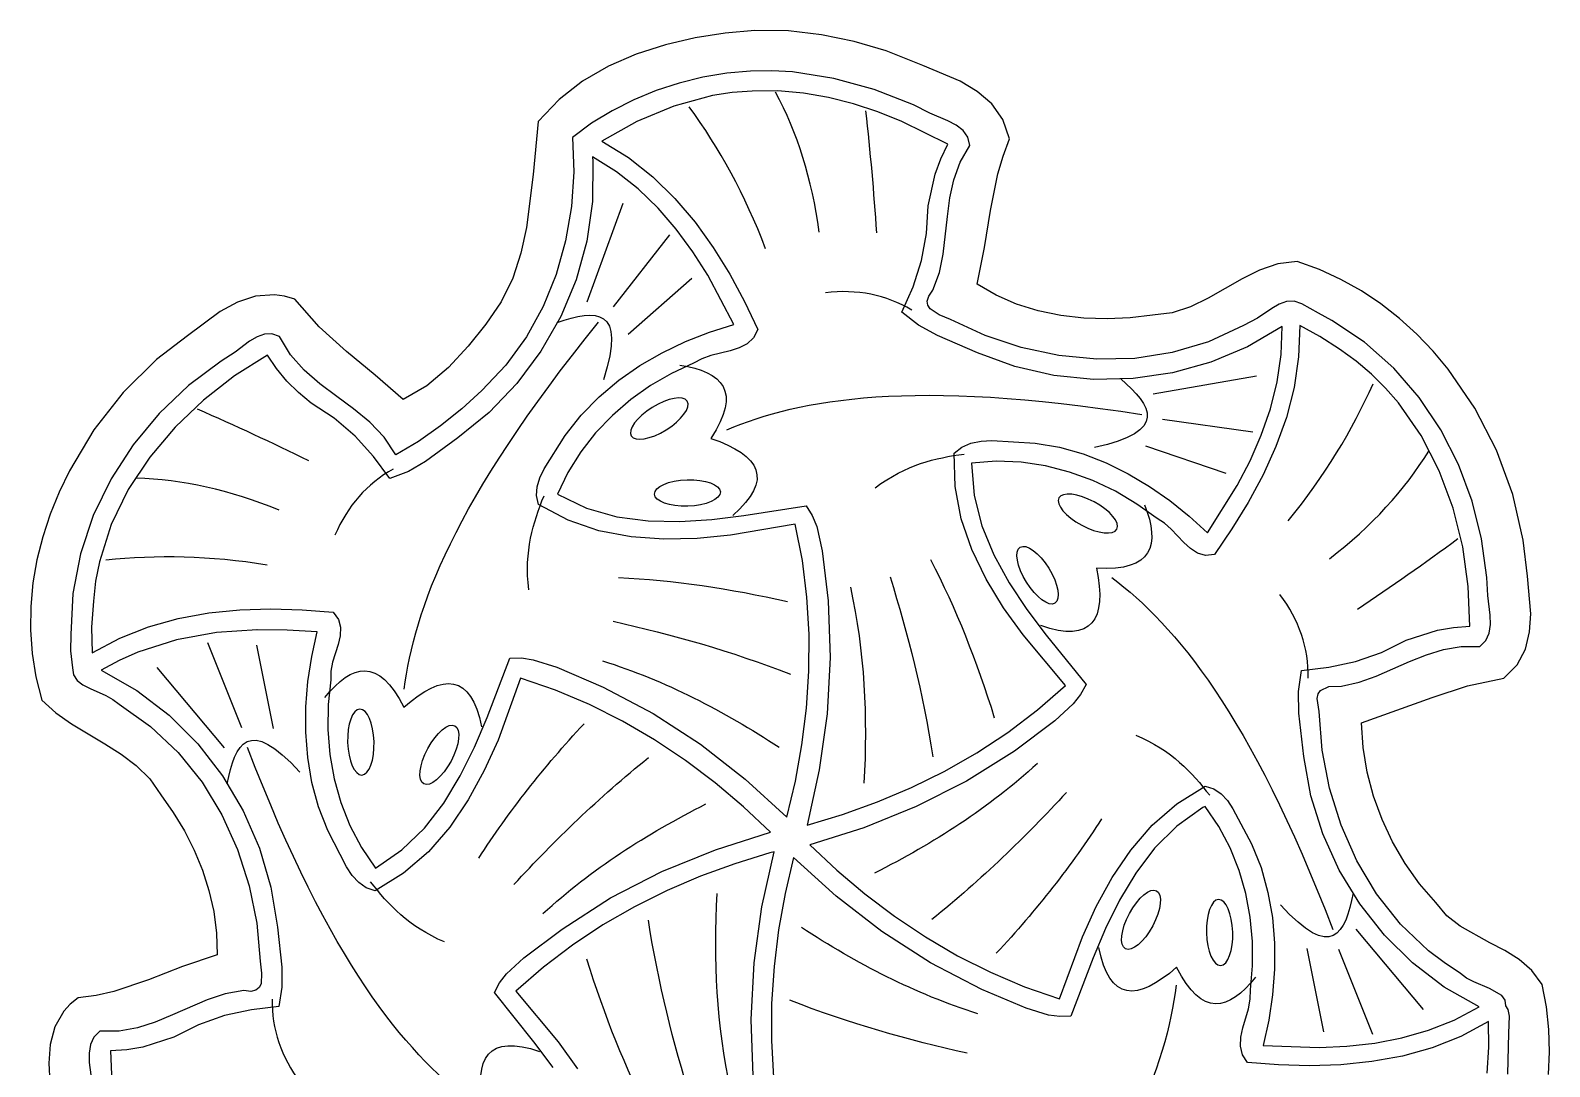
# Model space of a CAD drawing. Extents: x -42.4 to 42.4, y -45.1 to 45.1.
# Drawn here: x -42.4 to 42.4, y -12.7 to 45.1 of the extents above; entities that cross this region are included whole.
import ezdxf

# ---------------------------------------------------------------- set-up
doc = ezdxf.new("R2010")
doc.units = 0
for name, color, linetype in [('details', 7, 'CONTINUOUS'), ('outline', 7, 'CONTINUOUS'), ('rim', 7, 'CONTINUOUS')]:
    doc.layers.add(name, color=color, linetype=linetype)

msp = doc.modelspace()

# ---------------------------------------------------------------- linework, layer by layer
at = {"layer": 'details', "color": 1}
for p, q in [((-9.327394, 35.441152), (-11.331451, 29.944363)), ((-6.713621, 33.696883), (-9.86059, 29.681042)), ((-5.474502, 31.257972), (-9.031402, 28.132576)), ((26.029006, 25.816369), (20.266618, 24.803539)), ((-7.679823, 24.072036), (-7.679823, 24.072036)), ((25.825312, 22.680641), (20.774008, 23.398075)), ((24.332712, 20.388073), (19.847588, 21.905743)), ((16.969257, 18.797568), (16.969257, 18.797568)), ((-5.694587, 18.560368), (-5.694587, 18.560368)), ((13.188634, 14.322469), (13.188634, 14.322469)), ((-32.492527, 10.950754), (-30.58819, 6.217478)), ((-29.760805, 10.804411), (-28.832584, 6.161347)), ((-35.309993, 9.559294), (-31.551663, 5.075336)), ((-24.671172, 5.376281), (-24.671172, 5.376281)), ((-18.905313, 4.339713), (-18.905313, 4.339713)), ((18.935565, -4.163454), (18.935565, -4.163454)), ((35.33431, -9.522969), (31.575979, -5.039012)), ((24.701424, -5.200022), (24.701424, -5.200022)), ((29.785121, -10.768086), (28.8569, -6.125022)), ((32.516843, -10.914429), (30.612506, -6.181154))]:
    msp.add_line(p, q, dxfattribs=at)
for points in [[(1.634123, 33.852625), (1.227249, 36.809012), (0.416608, 39.408124), (-0.801968, 41.649886)], [(-1.355494, 32.90893), (-2.493038, 35.935506), (-3.945046, 38.537096), (-5.613936, 40.84339)], [(4.841994, 33.811276), (4.693895, 36.066229), (4.491372, 38.336038), (4.238422, 40.625046)], [(6.802436, 29.501396), (5.35585, 30.35603), (3.747618, 30.6785), (1.97787, 30.464643)], [(-12.990353, 28.8023), (-10.823022, 29.549405), (-9.092218, 29.692618), (-10.399254, 25.610881)], [(-21.51516, 8.346932), (-20.947888, 12.747454), (-18.827984, 18.763467), (-10.66984, 28.829656)], [(-6.133849, 26.430832), (-3.758283, 26.060082), (-2.671928, 24.980309), (-4.412728, 22.3417)], [(-3.529161, 22.824173), (0.565441, 24.533161), (6.835411, 25.705278), (19.632058, 23.673213)], [(18.448113, 25.669159), (20.17879, 24.165748), (21.168216, 22.738434), (16.979813, 21.829489)], [(-5.72864, 24.416036), (-5.943007, 24.761533), (-6.816581, 24.607504), (-7.679823, 24.072036)], [(27.784397, 17.73898), (29.836717, 20.237412), (31.363756, 22.795686), (32.526619, 25.394131)], [(-26.844696, 21.090115), (-28.87159, 22.089334), (-30.938566, 23.04885), (-33.047378, 23.974294)], [(-7.679823, 24.072036), (-8.543101, 23.53655), (-9.069107, 22.822426), (-8.854742, 22.47693)], [(-6.903573, 22.820925), (-6.040326, 23.356394), (-5.514312, 24.070543), (-5.72864, 24.416036)], [(-8.854742, 22.47693), (-8.640386, 22.131445), (-7.766846, 22.285436), (-6.903573, 22.820925)], [(-4.412728, 22.3417), (-1.624756, 21.398914), (-0.902806, 20.02951), (-3.193336, 18.03955)], [(4.750195, 19.584344), (6.500043, 20.886929), (8.109371, 21.251318), (9.717151, 21.468333)], [(30.096468, 15.621746), (32.45334, 17.452305), (34.298913, 19.453895), (35.631047, 21.630094)], [(-22.132008, 20.632966), (-23.595434, 19.807503), (-24.678818, 18.575967), (-25.378489, 16.936391)], [(-28.484438, 18.332691), (-31.248181, 19.458524), (-33.904397, 20.056039), (-36.455107, 20.121602)], [(-7.556263, 19.237848), (-7.569104, 19.644229), (-6.756487, 19.999775), (-5.741125, 20.031994)], [(-5.741125, 20.031994), (-4.725803, 20.064212), (-3.89231, 19.760891), (-3.879455, 19.354516)], [(-14.569708, 13.897151), (-14.822856, 16.063859), (-14.333762, 17.639771), (-13.717812, 19.140654)], [(-5.694587, 18.560368), (-6.709946, 18.52815), (-7.543413, 18.831457), (-7.556263, 19.237848)], [(-3.879455, 19.354516), (-3.866586, 18.948125), (-4.679264, 18.592587), (-5.694587, 18.560368)], [(15.000396, 19.017523), (14.808375, 18.65914), (15.378506, 17.979631), (16.27389, 17.499757)], [(16.969257, 18.797568), (16.073874, 19.277444), (15.192426, 19.375917), (15.000396, 19.017523)], [(18.242763, 17.279793), (18.434789, 17.638187), (17.86461, 18.317711), (16.969257, 18.797568)], [(19.785022, 18.638106), (20.651727, 16.39543), (20.259794, 14.914735), (17.104292, 15.103005)], [(16.27389, 17.499757), (17.169243, 17.019898), (18.050722, 16.921431), (18.242763, 17.279793)], [(13.188634, 14.322469), (12.653052, 15.185685), (12.49899, 16.05914), (12.844509, 16.273468)], [(12.844509, 16.273468), (13.190017, 16.487785), (13.904245, 15.961804), (14.439829, 15.098583)], [(31.664597, 12.822974), (33.543395, 14.078708), (35.407846, 15.389003), (37.263708, 16.752566)], [(-29.16198, 15.27176), (-32.351845, 15.799902), (-35.330892, 15.84322), (-38.162648, 15.551067)], [(7.842112, 15.588402), (9.252574, 12.856841), (10.427352, 9.899914), (11.400564, 6.754002)], [(-9.563162, 14.576855), (-6.49233, 14.432572), (-3.344164, 13.971494), (-0.133121, 13.241366)], [(5.583657, 14.622414), (6.587597, 11.423541), (7.427079, 8.109457), (7.968147, 4.584642)], [(17.104292, 15.103005), (17.681801, 12.217159), (16.856837, 10.907233), (13.988215, 11.895908)], [(14.439829, 15.098583), (14.975391, 14.235397), (15.129454, 13.361911), (14.783949, 13.147592)], [(17.963907, 14.579057), (21.491236, 11.88752), (25.641303, 7.043627), (30.279808, -5.054627)], [(3.375242, 14.035595), (4.171346, 10.452485), (4.328448, 6.797197), (4.129862, 3.101584)], [(14.783949, 13.147592), (14.438435, 12.933258), (13.724196, 13.459281), (13.188634, 14.322469)], [(28.912352, 8.970243), (28.9292, 10.65034), (28.404343, 12.204346), (27.334264, 13.630065)], [(-9.855821, 12.137981), (-6.583545, 11.407982), (-3.293722, 10.477953), (0.029391, 9.184125)], [(-25.940961, 7.894536), (-24.432099, 9.766459), (-22.953811, 10.167384), (-21.539107, 7.340503)], [(-10.451829, 9.932031), (-6.95071, 8.829919), (-3.706588, 7.138333), (-0.605386, 5.118544)], [(-21.539107, 7.340503), (-19.328646, 9.283563), (-17.781733, 9.22409), (-17.203643, 6.245449)], [(-31.39206, 3.067652), (-30.955406, 5.318169), (-30.214028, 6.888696), (-27.332661, 3.715903)], [(-23.993492, 7.238056), (-24.399886, 7.225158), (-24.703281, 6.391607), (-24.671172, 5.376281)], [(-23.199553, 5.42298), (-23.231658, 6.438306), (-23.587123, 7.250922), (-23.993492, 7.238056)], [(-20.203047, 5.035224), (-19.723286, 5.930628), (-19.043856, 6.500793), (-18.685496, 6.308738)], [(-18.685496, 6.308738), (-18.327122, 6.11668), (-18.425552, 5.235116), (-18.905313, 4.339713)], [(-17.358865, -1.077032), (-15.698498, 1.510246), (-13.725113, 4.006098), (-11.48728, 6.421878)], [(-17.939591, -14.542732), (-21.46692, -11.851196), (-25.616987, -7.007303), (-30.255492, 5.090952)], [(-24.671172, 5.376281), (-24.639067, 4.360919), (-24.283619, 3.548325), (-23.877228, 3.56122)], [(-23.877228, 3.56122), (-23.47085, 3.574117), (-23.167444, 4.407618), (-23.199553, 5.42298)], [(19.297814, 5.789008), (21.300813, 4.924886), (22.421043, 3.713363), (23.412873, 2.429492)], [(-20.422867, 3.066196), (-20.781224, 3.258254), (-20.682825, 4.139784), (-20.203047, 5.035224)], [(-18.905313, 4.339713), (-19.385091, 3.444278), (-20.064493, 2.87413), (-20.422867, 3.066196)], [(-15.393069, -2.549922), (-13.124733, -0.081047), (-10.674392, 2.303008), (-7.892347, 4.533994)], [(13.804982, 4.205375), (11.099967, 1.724373), (8.012946, -0.239323), (4.713159, -1.91515)], [(15.417385, 2.586246), (13.149049, 0.117372), (10.698709, -2.266683), (7.916664, -4.49767)], [(-13.780666, -4.16905), (-11.07565, -1.688049), (-7.98863, 0.275648), (-4.688843, 1.951475)], [(17.383181, 1.113357), (15.722814, -1.473921), (13.749429, -3.969773), (11.511596, -6.385553)], [(-19.273497, -5.752684), (-21.276496, -4.888562), (-22.396727, -3.677038), (-23.388557, -2.393167)], [(-3.300315, -13.985374), (-4.096419, -10.402264), (-4.253521, -6.746975), (-4.054935, -3.051363)], [(18.935565, -4.163454), (19.415342, -3.268019), (20.094744, -2.697871), (20.453119, -2.889937)], [(20.453119, -2.889937), (20.811476, -3.081995), (20.713076, -3.963525), (20.233299, -4.858965)], [(23.907479, -3.384961), (23.501102, -3.397858), (23.197696, -4.231359), (23.229804, -5.246721)], [(24.701424, -5.200022), (24.669318, -4.18466), (24.313871, -3.372066), (23.907479, -3.384961)], [(31.416377, -3.031328), (30.979722, -5.281844), (30.238344, -6.852371), (27.356977, -3.679578)], [(18.715747, -6.132479), (18.357373, -5.940421), (18.455804, -5.058857), (18.935565, -4.163454)], [(-5.508729, -14.572193), (-6.51267, -11.37332), (-7.352151, -8.059235), (-7.893219, -4.534421)], [(10.48208, -9.755772), (6.980961, -8.65366), (3.73684, -6.962074), (0.635638, -4.942286)], [(20.233299, -4.858965), (19.753538, -5.754369), (19.074107, -6.324534), (18.715747, -6.132479)], [(23.229804, -5.246721), (23.26191, -6.262047), (23.617374, -7.074663), (24.023743, -7.061797)], [(24.023743, -7.061797), (24.430138, -7.048899), (24.733532, -6.215348), (24.701424, -5.200022)], [(-7.767185, -15.538181), (-9.177647, -12.806619), (-10.352425, -9.849693), (-11.325637, -6.703781)], [(21.569358, -7.164244), (19.358898, -9.107304), (17.811984, -9.047831), (17.233894, -6.06919)], [(25.971212, -7.718277), (24.462351, -9.5902), (22.984062, -9.991125), (21.569358, -7.164244)], [(21.545412, -8.170673), (20.978139, -12.571195), (18.858236, -18.587208), (10.700091, -28.653397)], [(-28.888035, -8.933918), (-28.904884, -10.614015), (-28.380027, -12.168021), (-27.309947, -13.59374)], [(9.886072, -11.961722), (6.613796, -11.231723), (3.323974, -10.301694), (0.000861, -9.007866)], [(-17.079976, -15.06668), (-17.657485, -12.180834), (-16.832521, -10.870908), (-13.963898, -11.859583)]]:
    msp.add_open_spline(points, degree=3, dxfattribs=at)
at = {"layer": 'outline', "color": 1}
for p, q in [((-3.611843, 44.948809), (-5.287504, 44.687432)), ((-1.952693, 45.104748), (-3.611843, 44.948809)), ((-0.089227, 45.070591), (-1.952693, 45.104748)), ((-1.952693, 45.104748), (-1.952693, 45.104748)), ((1.760364, 44.854976), (-0.089227, 45.070591)), ((-6.95016, 44.304736), (-8.570296, 43.784852)), ((-5.287504, 44.687432), (-6.95016, 44.304736)), ((3.584874, 44.477879), (1.760364, 44.854976)), ((5.37311, 43.959273), (3.584874, 44.477879)), ((-8.570296, 43.784852), (-10.118395, 43.111904)), ((7.406657, 43.149829), (5.37311, 43.959273)), ((-10.118395, 43.111904), (-11.564945, 42.270015)), ((9.503114, 42.267704), (7.406657, 43.149829)), ((-11.564945, 42.270015), (-12.88043, 41.243316)), ((10.447641, 41.703917), (9.503114, 42.267704)), ((11.255146, 41.007401), (10.447641, 41.703917)), ((-12.88043, 41.243316), (-14.035332, 40.015929)), ((11.874717, 40.139966), (11.255146, 41.007401)), ((-14.035332, 40.015929), (-14.328809, 37.070218)), ((12.255432, 39.063429), (11.874717, 40.139966)), ((11.891061, 38.094741), (12.255432, 39.063429)), ((11.604357, 37.101618), (11.891061, 38.094741)), ((-14.328809, 37.070218), (-14.693931, 34.112246)), ((11.18769, 35.06491), (11.604357, 37.101618)), ((10.852901, 32.99899), (11.18769, 35.06491)), ((-14.693931, 34.112246), (-15.007525, 32.672696)), ((-15.007525, 32.672696), (-15.464031, 31.282924)), ((10.447446, 30.94954), (10.852901, 32.99899)), ((28.298002, 32.21954), (27.211079, 32.076346)), ((29.543457, 31.765865), (28.298002, 32.21954)), ((26.194385, 31.731234), (25.223975, 31.252071)), ((27.211079, 32.076346), (26.194385, 31.731234)), ((30.738259, 31.21464), (29.543457, 31.765865)), ((-15.464031, 31.282924), (-16.105116, 29.96054)), ((11.498213, 30.329391), (10.447446, 30.94954)), ((24.275909, 30.70673), (23.326242, 30.163077)), ((25.223975, 31.252071), (24.275909, 30.70673)), ((31.880183, 30.571969), (30.738259, 31.21464)), ((32.96701, 29.843946), (31.880183, 30.571969)), ((-30.815593, 29.943827), (-31.77943, 29.42241)), ((-29.806993, 30.275842), (-30.815593, 29.943827)), ((-28.746281, 30.353464), (-29.806993, 30.275842)), ((-28.194082, 30.276564), (-28.746281, 30.353464)), ((-27.626096, 30.111693), (-28.194082, 30.276564)), ((-26.266408, 28.567339), (-27.626096, 30.111693)), ((-16.105116, 29.96054), (-16.972444, 28.723165)), ((12.63928, 29.835564), (11.498213, 30.329391)), ((13.850041, 29.462627), (12.63928, 29.835564)), ((22.351032, 29.68898), (21.326337, 29.352309)), ((23.326242, 30.163077), (22.351032, 29.68898)), ((33.996509, 29.036675), (32.96701, 29.843946)), ((-31.77943, 29.42241), (-33.602247, 28.071364)), ((15.109901, 29.205139), (13.850041, 29.462627)), ((16.398248, 29.057661), (15.109901, 29.205139)), ((17.694484, 29.01476), (16.398248, 29.057661)), ((18.978005, 29.070996), (17.694484, 29.01476)), ((20.22821, 29.220929), (18.978005, 29.070996)), ((21.326337, 29.352309), (20.22821, 29.220929)), ((34.966453, 28.156254), (33.996509, 29.036675)), ((-33.602247, 28.071364), (-35.33429, 26.742665)), ((-24.739227, 27.185839), (-26.266408, 28.567339)), ((-16.972444, 28.723165), (-17.951221, 27.484198)), ((35.874621, 27.208786), (34.966453, 28.156254)), ((-23.140743, 25.869382), (-24.739227, 27.185839)), ((-17.951221, 27.484198), (-19.051665, 26.299909)), ((36.718788, 26.200367), (35.874621, 27.208786)), ((-35.33429, 26.742665), (-37.186726, 24.895078)), ((-19.051665, 26.299909), (-20.261174, 25.276498)), ((-21.567137, 24.520165), (-23.140743, 25.869382)), ((38.206212, 24.025085), (36.718788, 26.200367)), ((-37.186726, 24.895078), (-38.820601, 22.81173)), ((-20.261174, 25.276498), (-21.567137, 24.520165)), ((39.410919, 21.679206), (38.206212, 24.025085)), ((-38.820601, 22.81173), (-40.194899, 20.53521)), ((40.315114, 19.211531), (39.410919, 21.679206)), ((-40.194899, 20.53521), (-40.771888, 19.337817)), ((-40.771888, 19.337817), (-41.268605, 18.108104)), ((40.900988, 16.67086), (40.315114, 19.211531)), ((-41.268605, 18.108104), (-41.679918, 16.851391)), ((-41.679918, 16.851391), (-42.000703, 15.573001)), ((41.134295, 14.66168), (40.900988, 16.67086)), ((-42.000703, 15.573001), (-42.225832, 14.278259)), ((41.31991, 12.560459), (41.134295, 14.66168)), ((-42.225832, 14.278259), (-42.350179, 12.97249)), ((-42.350179, 12.97249), (-42.368608, 11.661012)), ((41.26022, 11.544146), (41.31991, 12.560459)), ((-42.368608, 11.661012), (-42.276008, 10.349152)), ((41.027071, 10.58739), (41.26022, 11.544146)), ((-42.276008, 10.349152), (-42.067246, 9.042235)), ((40.566617, 9.717722), (41.027071, 10.58739)), ((39.825016, 8.962665), (40.566617, 9.717722)), ((-42.067246, 9.042235), (-41.737195, 7.745582)), ((35.822213, 7.894279), (37.801203, 8.534768)), ((37.801203, 8.534768), (39.825016, 8.962665)), ((-41.737195, 7.745582), (-40.942474, 7.027761)), ((31.887516, 6.475582), (35.822213, 7.894279)), ((-40.942474, 7.027761), (-40.066465, 6.408585)), ((-40.066465, 6.408585), (-38.212917, 5.301094)), ((31.979119, 5.092111), (31.887516, 6.475582)), ((-38.212917, 5.301094), (-37.306555, 4.730232)), ((32.202851, 3.725227), (31.979119, 5.092111)), ((-37.306555, 4.730232), (-36.461251, 4.092929)), ((-36.461251, 4.092929), (-35.712586, 3.347916)), ((32.553427, 2.385211), (32.202851, 3.725227)), ((-35.712586, 3.347916), (-35.096154, 2.453915)), ((-35.096154, 2.453915), (-34.401416, 1.475688)), ((33.025554, 1.082338), (32.553427, 2.385211)), ((-34.401416, 1.475688), (-33.777976, 0.446562)), ((33.613948, -0.173111), (33.025554, 1.082338)), ((-33.777976, 0.446562), (-33.23321, -0.627492)), ((-33.23321, -0.627492), (-32.774495, -1.740497)), ((34.313317, -1.370859), (33.613948, -0.173111)), ((35.118376, -2.500623), (34.313317, -1.370859)), ((-32.774495, -1.740497), (-32.409203, -2.886477)), ((36.023835, -3.552127), (35.118376, -2.500623)), ((-32.409203, -2.886477), (-32.14471, -4.059461)), ((-32.14471, -4.059461), (-31.988387, -5.253475)), ((36.643239, -4.284643), (36.023835, -3.552127)), ((37.380316, -4.867525), (36.643239, -4.284643)), ((39.041527, -5.791388), (37.380316, -4.867525)), ((-31.988387, -5.253475), (-31.947612, -6.462543)), ((39.882685, -6.235876), (39.041527, -5.791388)), ((-31.947612, -6.462543), (-33.876031, -7.119382)), ((40.675557, -6.737738), (39.882685, -6.235876)), ((41.37866, -7.348729), (40.675557, -6.737738)), ((-33.876031, -7.119382), (-35.779453, -7.867296)), ((41.950502, -8.120599), (41.37866, -7.348729)), ((-35.779453, -7.867296), (-37.707234, -8.514764)), ((42.194432, -9.37217), (41.950502, -8.120599)), ((-40.146557, -9.223941), (-40.503591, -9.614551)), ((-39.708723, -8.870252), (-40.146557, -9.223941)), ((-38.695681, -8.740974), (-39.708723, -8.870252)), ((-37.707234, -8.514764), (-38.695681, -8.740974)), ((-40.503591, -9.614551), (-41.002986, -10.490591)), ((42.334668, -10.629732), (42.194432, -9.37217)), ((-41.002986, -10.490591), (-41.262354, -11.466496)), ((42.375122, -11.888779), (42.334668, -10.629732)), ((-41.262354, -11.466496), (-41.33714, -12.51039)), ((-41.33714, -12.51039), (-41.282787, -13.590398)), ((42.319705, -13.144809), (42.375122, -11.888779))]:
    msp.add_line(p, q, dxfattribs=at)
at = {"layer": 'rim', "color": 1}
for p, q in [((-4.860078, 42.492099), (-6.176177, 42.167504)), ((-3.528001, 42.716536), (-4.860078, 42.492099)), ((-2.190809, 42.838129), (-3.528001, 42.716536)), ((-1.018684, 42.855824), (-2.190809, 42.838129)), ((0.147887, 42.78933), (-1.018684, 42.855824)), ((2.453911, 42.427241), (0.147887, 42.78933)), ((4.70638, 41.798761), (2.453911, 42.427241)), ((-7.465435, 41.745446), (-8.716986, 41.228618)), ((-6.176177, 42.167504), (-7.465435, 41.745446)), ((-3.224194, 41.635901), (-4.324804, 41.463876)), ((-2.114155, 41.722578), (-3.224194, 41.635901)), ((-0.676436, 41.725784), (-2.114155, 41.722566)), ((-2.114155, 41.722566), (-2.114155, 41.722566)), ((0.747237, 41.59934), (-0.676436, 41.725784)), ((2.153471, 41.354537), (0.747237, 41.59934)), ((6.884399, 40.950779), (4.70638, 41.798761)), ((-8.716986, 41.228618), (-9.919973, 40.619712)), ((-6.480113, 40.88431), (-8.544856, 40.024938)), ((-4.324804, 41.463876), (-6.480113, 40.88431)), ((3.538875, 41.002671), (2.153471, 41.354537)), ((4.900052, 40.555036), (3.538875, 41.002671)), ((7.795153, 40.489591), (6.884399, 40.950779)), ((-11.063523, 39.921418), (-12.13678, 39.136434)), ((-9.919973, 40.619712), (-11.063523, 39.921418)), ((-8.544856, 40.024938), (-10.483808, 38.926814)), ((6.233614, 40.02292), (4.900052, 40.555036)), ((8.804317, 38.750425), (6.233614, 40.02292)), ((8.814489, 40.066244), (7.795153, 40.489591)), ((9.275349, 39.81738), (8.814489, 40.066244)), ((-12.13678, 39.136434), (-12.063357, 37.206926)), ((9.655917, 39.516311), (9.275349, 39.81738)), ((9.920385, 39.142491), (9.655917, 39.516311)), ((10.032941, 38.675362), (9.920385, 39.142491)), ((-10.483808, 38.926814), (-9.000967, 38.003721)), ((8.408518, 37.935105), (8.804317, 38.750425)), ((9.491099, 37.749041), (10.032941, 38.675362)), ((-10.995335, 37.815564), (-11.009108, 35.562984)), ((-9.677047, 37.222194), (-11.004132, 38.053689)), ((-11.004132, 38.053689), (-10.995327, 37.815564)), ((-10.995327, 37.815564), (-10.995313, 37.815564)), ((-9.000967, 38.003721), (-7.646207, 36.928297)), ((8.092076, 37.086634), (8.408518, 37.935105)), ((9.140396, 36.770458), (9.491099, 37.749041)), ((-12.063357, 37.206926), (-12.187978, 35.272564)), ((-8.461804, 36.259808), (-9.677047, 37.222194)), ((-7.646207, 36.928297), (-6.412044, 35.720843)), ((7.701887, 35.319661), (8.092076, 37.086634)), ((8.925972, 35.754131), (9.140396, 36.770458)), ((-7.351432, 35.183661), (-8.461804, 36.259808)), ((-6.412044, 35.720843), (-5.290975, 34.401674)), ((8.792966, 34.714574), (8.925972, 35.754131)), ((-12.187978, 35.272564), (-12.512393, 33.359077)), ((-11.009108, 35.562984), (-11.324353, 33.347732)), ((-6.338945, 34.010889), (-7.351432, 35.183661)), ((7.616658, 33.773097), (7.701887, 35.319661)), ((-5.417374, 32.75863), (-6.338945, 34.010889)), ((-5.290975, 34.401674), (-4.275514, 32.991099)), ((8.551793, 32.623843), (8.792966, 34.714574)), ((-12.512393, 33.359077), (-13.038356, 31.492191)), ((-11.324353, 33.347732), (-11.922712, 31.197173)), ((7.331095, 32.26399), (7.616658, 33.773097)), ((-4.579739, 31.444016), (-5.417374, 32.75863)), ((-4.275514, 32.991099), (-3.358168, 31.509429)), ((6.867124, 30.801049), (7.331095, 32.26399)), ((8.333907, 31.601699), (8.551793, 32.623843)), ((-13.038356, 31.492191), (-13.767616, 29.697636)), ((-3.128368, 28.696258), (-4.579739, 31.444016)), ((-3.358168, 31.509429), (-2.531437, 29.976971)), ((7.97801, 30.61439), (8.333907, 31.601699)), ((-11.922712, 31.197173), (-12.785818, 29.138678)), ((6.246678, 29.392994), (6.867124, 30.801049)), ((7.743687, 30.284551), (7.97801, 30.61439)), ((-13.767616, 29.697636), (-14.701924, 28.001136)), ((-2.531437, 29.976971), (-1.787835, 28.414036)), ((7.654265, 30.005151), (7.743687, 30.284551)), ((7.688244, 29.768804), (7.654265, 30.005151)), ((7.824137, 29.568107), (7.688244, 29.768804)), ((27.286077, 29.827266), (26.882426, 29.595949)), ((27.69741, 29.972608), (27.286077, 29.827266)), ((28.118683, 29.990557), (27.69741, 29.972608)), ((28.55216, 29.839752), (28.118683, 29.990557)), ((29.486789, 29.319664), (28.55216, 29.839752)), ((-12.785818, 29.138678), (-13.895299, 27.199617)), ((7.176536, 28.6587), (6.246678, 29.392994)), ((8.315686, 29.244099), (7.824137, 29.568107)), ((8.956969, 28.973973), (8.315686, 29.244099)), ((10.884741, 28.086125), (8.956969, 28.973973)), ((26.089119, 29.040964), (25.299399, 28.638834)), ((26.882426, 29.595949), (26.089119, 29.040964)), ((30.229469, 28.921042), (29.486789, 29.319664)), ((32.054343, 27.704151), (30.229469, 28.921042)), ((-29.725284, 28.007596), (-30.137526, 27.764205)), ((-29.309802, 28.157829), (-29.725284, 28.007596)), ((-28.891989, 28.175552), (-29.309802, 28.157829)), ((-28.472754, 28.021462), (-28.891989, 28.175552)), ((-27.866636, 27.002329), (-28.472754, 28.021462)), ((-14.701924, 28.001136), (-15.84303, 26.428419)), ((-5.830708, 27.738706), (-4.492199, 28.263595)), ((-4.492199, 28.263595), (-3.128368, 28.696258)), ((-1.787835, 28.414036), (-2.028898, 27.952064)), ((8.232171, 28.078581), (7.176536, 28.6587)), ((10.453553, 27.108758), (8.232171, 28.078581)), ((12.906821, 27.41075), (10.884741, 28.086125)), ((25.299399, 28.638834), (23.356612, 27.732472)), ((27.457442, 28.581605), (25.529055, 27.453196)), ((27.401543, 27.022635), (27.457442, 28.581605)), ((28.436401, 28.643341), (28.375912, 26.897774)), ((29.563678, 28.033442), (28.436457, 28.643341)), ((28.436457, 28.643341), (28.436457, 28.643341)), ((30.662485, 27.313369), (29.563678, 28.033442)), ((-30.948661, 27.155257), (-31.735948, 26.64564)), ((-30.137526, 27.764205), (-30.948661, 27.155257)), ((-13.895299, 27.199617), (-15.232789, 25.407356)), ((-8.374944, 26.401791), (-7.129693, 27.118977)), ((-7.129693, 27.118977), (-5.830708, 27.738706)), ((-3.338246, 27.235132), (-4.412508, 26.96546)), ((-2.832814, 27.397534), (-3.338246, 27.235132)), ((-2.386796, 27.624869), (-2.832814, 27.397534)), ((-2.028898, 27.952064), (-2.386796, 27.624869)), ((14.992488, 26.962463), (12.906821, 27.41075)), ((21.323805, 27.126267), (19.2317, 26.805606)), ((23.356612, 27.732472), (21.323805, 27.126267)), ((25.529055, 27.453196), (23.479176, 26.594027)), ((31.583924, 26.654637), (30.662485, 27.313369)), ((33.678749, 26.259554), (32.054343, 27.704151)), ((-31.735948, 26.64564), (-33.546124, 25.286156)), ((-29.145758, 26.994105), (-30.98029, 25.826391)), ((-28.635116, 26.242254), (-29.145758, 26.994105)), ((-27.098625, 26.139692), (-27.866636, 27.002329)), ((-15.84303, 26.428419), (-17.192684, 25.005212)), ((-9.552257, 25.584527), (-8.374944, 26.401791)), ((-5.379909, 26.536485), (-6.603204, 25.965151)), ((-4.923923, 26.788346), (-5.379909, 26.536485)), ((-4.412508, 26.96546), (-4.923923, 26.788346)), ((12.548009, 26.346597), (10.453553, 27.108758)), ((14.716509, 25.855358), (12.548009, 26.346597)), ((17.11102, 26.755876), (14.992488, 26.962463)), ((19.2317, 26.805606), (17.11102, 26.755876)), ((23.479176, 26.594027), (21.340389, 26.004377)), ((27.176781, 25.490578), (27.401543, 27.022635)), ((28.375912, 26.897774), (28.119733, 25.187101)), ((32.438938, 25.932504), (31.583924, 26.654637)), ((-30.98029, 25.826391), (-32.710749, 24.480964)), ((-28.054969, 25.540178), (-28.635116, 26.242254)), ((-27.411674, 24.89479), (-28.054969, 25.540178)), ((-26.220347, 25.38324), (-27.098625, 26.139692)), ((-10.647423, 24.664573), (-9.552257, 25.584527)), ((-6.603204, 25.965151), (-7.773518, 25.286322)), ((16.926467, 25.634762), (14.716509, 25.855358)), ((19.14529, 25.684529), (16.926467, 25.634762)), ((21.340389, 26.004377), (19.14529, 25.684529)), ((26.801081, 23.989322), (27.176781, 25.490578)), ((33.22841, 25.151798), (32.438938, 25.932504)), ((35.096566, 24.619022), (33.678749, 26.259554)), ((-33.546124, 25.286156), (-35.188991, 23.723059)), ((-26.711591, 24.312994), (-27.411674, 24.89479)), ((-25.28342, 24.68268), (-26.220347, 25.38324)), ((-24.339463, 23.987711), (-25.28342, 24.68268)), ((-17.192684, 25.005212), (-18.308884, 23.998748)), ((-15.232789, 25.407356), (-16.779923, 23.789266)), ((-11.646239, 23.639307), (-10.647423, 24.664573)), ((-7.773518, 25.286322), (-8.878135, 24.50479)), ((28.119733, 25.187101), (27.689302, 23.515036)), ((33.95321, 24.317343), (33.22841, 25.151798)), ((36.301672, 22.814332), (35.096566, 24.619022)), ((-32.710749, 24.480964), (-34.30049, 22.968287)), ((-25.414348, 23.465961), (-26.711591, 24.312994)), ((-23.440102, 23.248031), (-24.339463, 23.987711)), ((-18.308884, 23.998748), (-19.493416, 23.040923)), ((-16.779923, 23.789266), (-18.518327, 22.372716)), ((-8.878135, 24.50479), (-9.904349, 23.62534)), ((26.292367, 22.522751), (26.801081, 23.989322)), ((35.212322, 22.50651), (33.95321, 24.317343)), ((-35.188991, 23.723059), (-36.639221, 21.980069)), ((-34.30049, 22.968287), (-35.712874, 21.298816)), ((-24.25479, 22.464614), (-25.414348, 23.465961)), ((-22.636954, 22.41334), (-23.440102, 23.248031)), ((-19.493416, 23.040923), (-20.724822, 22.172274)), ((-12.534494, 22.506114), (-11.646239, 23.639307)), ((-9.904349, 23.62534), (-10.839442, 22.652763)), ((27.689302, 23.515036), (27.106064, 21.885302)), ((-23.223409, 21.333535), (-24.25479, 22.464614)), ((-21.981643, 21.433337), (-22.636954, 22.41334)), ((-20.724822, 22.172274), (-21.981643, 21.433337)), ((-18.518327, 22.372716), (-20.329099, 21.056542)), ((-13.715066, 20.638464), (-12.534494, 22.506114)), ((-10.839442, 22.652763), (-11.670705, 21.591853)), ((9.591875, 21.860252), (10.098848, 22.075771)), ((10.098848, 22.075771), (10.660411, 22.188654)), ((10.660411, 22.188654), (11.258951, 22.223776)), ((11.258951, 22.223776), (13.670717, 22.083978)), ((13.670717, 22.083978), (15.033154, 21.847058)), ((25.668563, 21.094755), (26.292367, 22.522751)), ((36.223293, 20.538613), (35.212322, 22.50651)), ((37.287942, 20.877258), (36.301672, 22.814332)), ((-36.639221, 21.980069), (-37.87149, 20.080903)), ((-35.712874, 21.298816), (-36.911255, 19.483018)), ((-22.310688, 20.0973), (-23.223409, 21.333535)), ((-11.670705, 21.591853), (-12.385427, 20.447394)), ((9.157095, 21.51723), (9.591875, 21.860252)), ((9.211149, 19.656576), (9.157095, 21.51723)), ((15.033154, 21.847058), (16.356979, 21.474352)), ((16.356979, 21.474352), (17.638564, 20.978259)), ((27.106064, 21.885302), (26.391464, 20.301612)), ((-21.285829, 20.487054), (-22.310688, 20.0973)), ((-20.329099, 21.056542), (-21.285829, 20.487054)), ((-13.953829, 20.14449), (-13.715066, 20.638464)), ((-12.385427, 20.447394), (-12.970891, 19.224175)), ((11.509053, 21.065353), (10.118415, 20.961605)), ((10.118415, 20.961605), (10.267707, 19.164372)), ((12.893477, 21.010627), (11.509053, 21.065353)), ((14.261177, 20.806564), (12.893477, 21.010627)), ((15.601654, 20.462301), (14.261177, 20.806564)), ((16.904406, 19.986973), (15.601654, 20.462301)), ((17.638564, 20.978259), (18.87428, 20.371182)), ((18.87428, 20.371182), (20.060494, 19.665522)), ((24.947589, 19.709213), (25.668563, 21.094755)), ((36.993141, 18.452274), (36.223293, 20.538613)), ((38.049256, 18.839568), (37.287942, 20.877258)), ((-37.87149, 20.080903), (-38.860473, 18.049275)), ((-14.138636, 19.15124), (-14.105735, 19.647452)), ((-14.105735, 19.647452), (-13.953829, 20.14449)), ((9.557337, 17.863381), (9.211149, 19.656576)), ((18.158926, 19.389718), (16.904406, 19.986973)), ((20.060494, 19.665522), (21.193582, 18.87368)), ((23.285845, 17.08105), (24.947589, 19.709213)), ((26.391464, 20.301612), (25.56694, 18.76768)), ((-36.911255, 19.483018), (-37.858994, 17.531347)), ((-14.020382, 18.65973), (-14.138636, 19.15124)), ((-12.378713, 17.78229), (-14.020382, 18.65973)), ((-12.970891, 19.224175), (-11.346612, 18.44989)), ((10.267707, 19.164372), (10.7022, 17.459425)), ((19.354713, 18.679675), (18.158926, 19.389718)), ((20.481262, 17.86598), (19.354713, 18.679675)), ((21.193582, 18.87368), (22.269907, 18.008054)), ((25.56694, 18.76768), (24.65394, 17.287227)), ((38.57949, 16.733039), (38.049256, 18.839568)), ((-38.860473, 18.049275), (-39.580837, 15.908908)), ((-11.346612, 18.44989), (-9.65399, 17.971455)), ((-9.65399, 17.971455), (-7.911431, 17.740214)), ((-6.137357, 17.707504), (-4.350176, 17.824666)), ((-4.350176, 17.824666), (-2.56831, 18.043041)), ((-2.56831, 18.043041), (0.905837, 18.588794)), ((0.905837, 18.588794), (1.245893, 18.040436)), ((1.245893, 18.040436), (1.494228, 17.427743)), ((10.152741, 16.138216), (9.557337, 17.863381)), ((20.891514, 17.61942), (20.481262, 17.86598)), ((22.269907, 18.008054), (23.285845, 17.08105)), ((37.528892, 16.286109), (36.993141, 18.452274)), ((-37.858994, 17.531347), (-38.519444, 15.454264)), ((-10.651834, 17.190253), (-12.378713, 17.78229)), ((-8.86127, 16.846743), (-10.651834, 17.190253)), ((-7.911431, 17.740214), (-6.137357, 17.707504)), ((0.293576, 17.566119), (-3.322681, 16.938513)), ((0.694114, 15.537545), (0.293576, 17.566119)), ((1.494228, 17.427743), (1.792159, 16.071527)), ((10.7022, 17.459425), (11.372192, 15.836992)), ((21.267584, 17.285805), (20.891514, 17.61942)), ((21.979159, 16.529401), (21.267584, 17.285805)), ((24.65394, 17.287227), (23.673901, 15.863966)), ((-7.028544, 16.714872), (-8.86127, 16.846743)), ((-5.175174, 16.757756), (-7.028544, 16.714872)), ((-3.322681, 16.938513), (-5.175174, 16.757756)), ((10.954447, 14.481648), (10.152741, 16.138216)), ((22.345653, 16.19262), (21.979159, 16.529401)), ((22.739943, 15.940787), (22.345653, 16.19262)), ((37.837564, 14.07873), (37.528892, 16.286109)), ((38.872524, 14.589445), (38.57949, 16.733039)), ((-39.580837, 15.908908), (-40.007263, 13.683518)), ((-38.519444, 15.454264), (-38.730487, 14.371962)), ((0.950468, 13.488183), (0.694114, 15.537545)), ((1.792159, 16.071527), (2.127998, 13.27105)), ((11.372192, 15.836992), (12.227983, 14.287304)), ((23.177528, 15.8169), (22.739943, 15.940787)), ((23.673901, 15.863966), (23.177528, 15.8169)), ((11.91954, 12.894238), (10.954447, 14.481648)), ((38.930487, 13.570403), (38.872524, 14.589445)), ((-40.007263, 13.683518), (-40.11442, 11.39682)), ((-38.730487, 14.371962), (-38.855966, 13.26223)), ((12.227983, 14.287304), (13.219876, 12.800591)), ((37.926179, 11.868758), (37.837564, 14.07873)), ((39.066035, 12.480887), (38.930487, 13.570403)), ((-38.855966, 13.26223), (-38.956474, 11.810891)), ((-32.416521, 12.606414), (-30.688193, 12.779845)), ((-30.688193, 12.779845), (-28.947593, 12.834108)), ((-28.947593, 12.834108), (-27.208748, 12.786344)), ((-27.208748, 12.786344), (-25.485688, 12.653689)), ((1.069323, 11.426076), (0.950468, 13.488183)), ((2.127998, 13.27105), (2.248052, 10.117307)), ((13.005102, 11.376557), (11.91954, 12.894238)), ((13.219876, 12.800591), (14.298171, 11.36708)), ((-35.780243, 11.833503), (-34.118547, 12.29668)), ((-34.118547, 12.29668), (-32.416521, 12.606414)), ((-25.485688, 12.653689), (-25.188748, 12.24599)), ((-25.188748, 12.24599), (-25.074253, 11.804169)), ((37.016662, 11.797737), (37.926179, 11.868758)), ((39.0056, 11.479924), (39.077409, 11.959397)), ((39.077409, 11.959397), (39.066035, 12.480887)), ((-40.11442, 11.39682), (-40.126753, 10.490458)), ((-38.956474, 11.810891), (-38.926522, 10.378272)), ((-38.926522, 10.378272), (-37.387578, 11.199748)), ((-37.387578, 11.199748), (-35.780243, 11.833503)), ((-34.221426, 11.108787), (-36.375698, 10.419773)), ((-31.992147, 11.511916), (-34.221426, 11.108787)), ((-29.727835, 11.665911), (-31.992147, 11.511916)), ((-28.046336, 11.652421), (-29.727855, 11.665911)), ((-29.727855, 11.665911), (-29.727855, 11.665911)), ((-26.367647, 11.551258), (-28.046336, 11.652421)), ((-26.671538, 10.17843), (-26.367647, 11.551258)), ((-25.095759, 11.336126), (-25.206836, 10.849755)), ((-25.074253, 11.804169), (-25.095759, 11.336126)), ((1.057357, 9.359275), (1.069323, 11.426076)), ((15.365984, 8.552647), (13.005102, 11.376557)), ((14.298171, 11.36708), (16.515165, 8.620586)), ((33.001159, 10.390851), (34.380763, 11.092647)), ((34.380763, 11.092647), (36.117815, 11.643037)), ((36.117815, 11.643037), (37.016662, 11.797737)), ((38.475641, 10.726529), (38.81641, 11.062339)), ((38.81641, 11.062339), (39.0056, 11.479924)), ((-40.126753, 10.490458), (-40.026646, 9.53673)), ((-36.375698, 10.419773), (-37.412216, 9.956578)), ((-26.885178, 8.780279), (-26.671538, 10.17843)), ((-25.206836, 10.849755), (-25.511921, 9.853627)), ((31.552221, 9.896121), (33.001159, 10.390851)), ((34.568438, 9.890276), (35.502201, 10.27103)), ((35.502201, 10.27103), (36.455833, 10.569799)), ((36.455833, 10.569799), (37.442569, 10.737874)), ((37.442569, 10.737874), (38.475641, 10.726529)), ((-40.026646, 9.53673), (-39.968178, 9.15073)), ((-37.412216, 9.956578), (-38.414988, 9.408133)), ((-38.414988, 9.408133), (-36.432146, 8.280867)), ((-25.613047, 9.359664), (-25.617957, 8.878966)), ((-25.511921, 9.853627), (-25.613047, 9.359664)), ((-16.894237, 6.778688), (-15.619309, 10.074121)), ((-15.619309, 10.074121), (-14.974344, 10.091026)), ((-14.974344, 10.091026), (-14.320907, 9.997142)), ((-14.320907, 9.997142), (-13.002872, 9.573956)), ((-13.002872, 9.573956), (-10.422055, 8.464453)), ((0.921258, 7.295824), (1.057357, 9.359275)), ((2.248052, 10.117307), (2.075945, 6.9694)), ((28.370109, 8.217395), (28.533471, 9.390494)), ((28.533471, 9.390494), (30.055733, 9.574116)), ((30.055733, 9.574116), (31.552221, 9.896121)), ((32.707594, 9.077668), (34.568438, 9.890276)), ((-39.968178, 9.15073), (-39.760398, 8.843217)), ((-39.760398, 8.843217), (-39.43985, 8.593857)), ((-39.43985, 8.593857), (-39.043071, 8.382306)), ((-26.999887, 7.367621), (-26.885178, 8.780279)), ((-25.617957, 8.878966), (-25.755558, 7.490264)), ((-15.02583, 8.958341), (-16.284222, 5.509529)), ((-13.078782, 8.290945), (-15.02583, 8.958341)), ((13.806263, 7.190047), (15.365984, 8.552647)), ((16.515165, 8.620586), (16.207808, 8.050373)), ((29.599447, 8.282445), (30.063527, 8.497267)), ((30.063527, 8.497267), (30.767446, 8.521679)), ((30.767446, 8.521679), (31.75405, 8.74324)), ((31.75405, 8.74324), (32.707594, 9.077668)), ((-39.043071, 8.382306), (-38.166991, 7.991284)), ((-38.166991, 7.991284), (-37.760772, 7.771137)), ((-37.760772, 7.771137), (-37.424487, 7.507445)), ((-36.432146, 8.280867), (-34.632702, 6.901052)), ((-11.179734, 7.489516), (-13.078782, 8.290945)), ((-10.422055, 8.464453), (-7.629336, 6.998686)), ((16.207808, 8.050373), (15.799672, 7.528412)), ((28.393901, 7.011852), (28.370109, 8.217395)), ((29.407073, 7.834377), (29.467305, 8.090243)), ((29.518271, 7.110212), (29.407073, 7.834377)), ((29.467305, 8.090243), (29.599447, 8.282445)), ((-37.424498, 7.507457), (-35.660528, 6.276561)), ((-37.424487, 7.507445), (-37.424487, 7.507445)), ((-34.632702, 6.901052), (-33.032776, 5.299923)), ((-27.006971, 5.951269), (-26.999887, 7.367621)), ((-25.755558, 7.490264), (-25.771052, 6.097545)), ((-9.333851, 6.56302), (-11.179734, 7.489516)), ((-7.629336, 6.998686), (-4.985072, 5.274769)), ((0.667704, 5.243772), (0.921258, 7.295824)), ((2.075945, 6.9694), (1.638819, 3.845824)), ((12.158037, 5.942484), (13.806263, 7.190047)), ((15.799672, 7.528412), (14.772691, 6.592918)), ((28.66576, 4.601536), (28.393901, 7.011852)), ((29.693681, 4.956264), (29.518271, 7.110212)), ((-35.660528, 6.276561), (-34.117178, 4.815486)), ((-26.897767, 4.542041), (-27.006971, 5.951269)), ((-25.771052, 6.097545), (-25.66127, 4.713477)), ((-17.600089, 5.122933), (-16.894237, 6.778688)), ((-7.546281, 5.520418), (-9.333851, 6.56302)), ((10.43119, 4.808032), (12.158037, 5.942484)), ((14.772691, 6.592918), (12.517303, 4.901397)), ((-33.032776, 5.299923), (-31.648487, 3.508712)), ((-18.395163, 3.515229), (-17.600089, 5.122933)), ((-16.284222, 5.509529), (-17.053086, 3.811633)), ((-5.822182, 4.370672), (-7.546281, 5.520418)), ((-4.985072, 5.274769), (-2.495045, 3.33109)), ((0.303378, 3.211165), (0.667704, 5.243772)), ((-34.117178, 4.815486), (-32.795498, 3.159394)), ((-26.663585, 3.150744), (-26.897767, 4.542041)), ((-25.66127, 4.713477), (-25.423032, 3.350727)), ((-4.166715, 3.122748), (-5.822182, 4.370672)), ((8.635616, 3.784771), (10.43119, 4.808032)), ((12.517303, 4.901397), (9.846237, 3.224148)), ((29.057642, 2.406437), (28.66576, 4.601536)), ((30.103349, 2.826423), (29.693681, 4.956264)), ((-31.648487, 3.508712), (-30.49596, 1.558655)), ((-19.312176, 1.995643), (-18.395163, 3.515229)), ((-17.053086, 3.811633), (-17.942955, 2.182)), ((1.638819, 3.845824), (0.963831, 0.765078)), ((6.781205, 2.870769), (8.635616, 3.784771)), ((-32.795498, 3.159394), (-31.696533, 1.343464)), ((-26.295742, 1.788198), (-26.663585, 3.150744)), ((-25.423032, 3.350727), (-25.053169, 2.021957)), ((-2.585031, 1.785602), (-4.166715, 3.122748)), ((-2.495045, 3.33109), (-0.165041, 1.20605)), ((-0.165041, 1.20605), (0.303378, 3.211165)), ((4.877841, 2.064101), (6.781205, 2.870769)), ((9.846237, 3.224148), (7.035882, 1.799382)), ((21.577469, 1.956651), (23.162373, 2.934661)), ((23.162373, 2.934661), (23.646398, 2.790073)), ((23.646398, 2.790073), (24.057099, 2.512513)), ((30.745983, 0.755386), (30.103349, 2.826423)), ((-25.785552, 0.465216), (-26.295742, 1.788198)), ((-25.053169, 2.021957), (-24.548499, 0.739833)), ((-20.383847, 0.604231), (-19.312176, 1.995643)), ((-17.942955, 2.182), (-18.974751, 0.658578)), ((-1.082288, 0.368203), (-2.585031, 1.785602)), ((2.935422, 1.362847), (4.877841, 2.064101)), ((7.035882, 1.799382), (4.113146, 0.615934)), ((20.19955, 0.758341), (21.577469, 1.956651)), ((23.030081, 1.744036), (21.578762, 0.712322)), ((23.162435, 1.814591), (23.030143, 1.744036)), ((23.030143, 1.744036), (23.030143, 1.744036)), ((23.924243, 0.685446), (23.162435, 1.814591)), ((24.057099, 2.512513), (24.408023, 2.131939)), ((24.408023, 2.131939), (24.712718, 1.678304)), ((29.718943, 0.284467), (29.057642, 2.406437)), ((-31.696533, 1.343464), (-30.821328, -0.597144)), ((-30.49596, 1.558655), (-29.591308, -0.519019)), ((0.963831, 0.765078), (2.935422, 1.362847)), ((24.712718, 1.678304), (25.740202, -0.267768)), ((-24.732409, -1.565426), (-25.785552, 0.465216)), ((-24.548499, 0.739833), (-23.905853, -0.482977)), ((-21.642903, -0.61894), (-20.383847, 0.604231)), ((-18.974751, 0.658578), (-20.169392, -0.720693)), ((-4.152426, -0.60617), (-1.082288, 0.368203)), ((4.113146, 0.615934), (1.104942, -0.337353)), ((19.006487, -0.622073), (20.19955, 0.758341)), ((21.578762, 0.712322), (20.342448, -0.517518)), ((24.555329, -0.509503), (23.924243, 0.685446)), ((30.63347, -1.736975), (29.718943, 0.284467)), ((31.620293, -1.222145), (30.745983, 0.755386)), ((-30.821328, -0.597144), (-30.17093, -2.627256)), ((-29.591308, -0.519019), (-28.950658, -2.693076)), ((-23.905853, -0.482977), (-23.122055, -1.633811)), ((-23.122055, -1.633811), (-21.642903, -0.61894)), ((-20.169392, -0.720693), (-21.547802, -1.917862)), ((-7.13681, -1.822638), (-4.152426, -0.60617)), ((-1.126377, -0.787145), (-3.069968, -1.386029)), ((-1.560175, -3.796156), (-0.879433, -0.716589)), ((-0.879433, -0.716589), (-1.126377, -0.787145)), ((-1.126377, -0.787145), (-1.126377, -0.787145)), ((1.104942, -0.337353), (2.606562, -1.744211)), ((17.976156, -2.146386), (19.006487, -0.622073)), ((20.342448, -0.517518), (19.289449, -1.906777)), ((25.057272, -1.758932), (24.555329, -0.509503)), ((25.740202, -0.267768), (26.27667, -1.605646)), ((-24.417551, -2.038239), (-24.732409, -1.565426)), ((-3.069968, -1.386029), (-4.9805, -2.085364)), ((0.205359, -1.034078), (-0.269565, -3.043624)), ((2.583578, -3.200943), (0.205359, -1.034078)), ((26.27667, -1.605646), (26.664722, -2.985066)), ((32.72499, -3.071471), (31.620293, -1.222145)), ((-24.054776, -2.437357), (-24.417551, -2.038239)), ((-23.630441, -2.7329), (-24.054776, -2.437357)), ((-21.547802, -1.917862), (-23.130899, -2.894992)), ((-10.001829, -3.294263), (-7.13681, -1.822638)), ((-4.9805, -2.085364), (-6.849615, -2.887019)), ((2.606562, -1.744211), (4.184932, -3.075473)), ((17.086433, -3.776403), (17.976156, -2.146386)), ((19.289449, -1.906777), (18.388084, -3.416747)), ((25.431654, -3.051521), (25.057272, -1.758932)), ((31.785029, -3.630488), (30.63347, -1.736975)), ((-30.17093, -2.627256), (-29.746383, -4.711707)), ((-28.950658, -2.693076), (-28.590127, -4.932284)), ((-23.130899, -2.894992), (-23.630441, -2.7329)), ((-12.713874, -5.034115), (-10.001829, -3.294263)), ((-6.849615, -2.887019), (-8.668964, -3.792856)), ((-0.269565, -3.043624), (-0.6359, -5.077978)), ((5.130199, -5.17568), (2.583578, -3.200943)), ((4.184932, -3.075473), (5.835991, -4.321196)), ((25.680055, -4.37595), (25.431654, -3.051521)), ((26.664722, -2.985066), (26.91369, -4.395071)), ((34.058781, -4.757896), (32.72499, -3.071471)), ((-8.668964, -3.792856), (-10.430191, -4.804742)), ((-1.996838, -6.920231), (-1.560175, -3.796156)), ((16.315193, -5.473924), (17.086433, -3.776403)), ((18.388084, -3.416747), (17.606662, -5.008715)), ((33.157425, -5.368675), (31.785029, -3.630488)), ((-29.746383, -4.711707), (-29.548734, -6.815321)), ((-28.590127, -4.932284), (-28.351054, -7.159028)), ((-14.848504, -6.646233), (-12.713874, -5.034115)), ((-10.430191, -4.804742), (-12.124938, -5.92454)), ((-0.6359, -5.077978), (-0.888441, -7.129801)), ((5.835991, -4.321196), (7.555684, -5.471438)), ((17.606662, -5.008715), (16.913502, -6.643975)), ((25.804049, -5.720894), (25.680055, -4.37595)), ((26.91369, -4.395071), (27.032912, -5.824704)), ((35.620376, -6.246717), (34.058781, -4.757896)), ((-12.124938, -5.92454), (-13.744854, -7.154118)), ((7.837932, -6.922263), (5.130199, -5.17568)), ((7.555684, -5.471438), (9.339955, -6.51625)), ((15.039665, -8.918672), (16.315193, -5.473924)), ((25.805178, -7.07503), (25.804049, -5.720894)), ((27.032912, -5.824704), (27.031783, -7.263013)), ((34.734466, -6.924137), (33.157425, -5.368675)), ((-15.814325, -7.53825), (-14.848504, -6.646233)), ((9.339955, -6.51625), (11.184746, -7.44569)), ((16.913502, -6.643975), (15.66521, -9.889539)), ((36.4862, -6.906185), (35.620376, -6.246717)), ((-29.548734, -6.815321), (-29.472591, -7.494748)), ((-29.472591, -7.494748), (-29.501716, -8.081088)), ((-28.351054, -7.159028), (-28.338523, -8.27634)), ((-16.196002, -8.03521), (-15.814325, -7.53825)), ((-13.744854, -7.154118), (-15.281585, -8.495339)), ((-2.165838, -10.068979), (-1.996838, -6.920231)), ((-0.888441, -7.129801), (-1.021986, -9.191756)), ((10.69949, -8.404661), (7.837932, -6.922263)), ((11.184746, -7.44569), (13.086001, -8.249811)), ((25.685107, -8.427041), (25.805178, -7.07503)), ((27.031783, -7.263013), (26.91953, -8.699036)), ((36.499958, -8.269474), (34.734466, -6.924137)), ((37.408488, -7.503238), (36.4862, -6.906185)), ((37.746915, -7.764211), (37.408488, -7.503238)), ((-30.465957, -8.464557), (-31.503279, -8.653319)), ((-30.06554, -8.507178), (-30.465957, -8.464557)), ((-29.783656, -8.446851), (-30.06554, -8.507178)), ((-29.601863, -8.299508), (-29.783656, -8.446851)), ((-29.501716, -8.081088), (-29.601863, -8.299508)), ((-28.338523, -8.27634), (-28.510761, -9.359645)), ((-16.481298, -8.577361), (-16.196002, -8.03521)), ((13.171469, -9.442576), (10.69949, -8.404661)), ((13.086001, -8.249811), (15.039665, -8.918672)), ((25.676866, -8.946553), (25.685107, -8.427041)), ((38.437704, -9.377284), (36.499958, -8.269474)), ((38.151596, -7.979979), (37.746915, -7.764211)), ((39.013545, -8.346046), (38.151596, -7.979979)), ((39.701919, -8.741792), (39.013545, -8.346046)), ((-32.500897, -8.978783), (-34.436942, -9.819816)), ((-31.503279, -8.653319), (-32.500897, -8.978783)), ((-14.279135, -11.319559), (-16.481298, -8.577361)), ((-15.281585, -8.495339), (-12.931868, -11.316207)), ((-1.021986, -9.191756), (-1.031327, -11.256508)), ((25.574721, -9.478229), (25.676866, -8.946553)), ((26.91953, -8.699036), (26.705543, -10.12182)), ((39.889636, -8.994655), (39.701919, -8.741792)), ((39.924304, -9.307575), (39.889636, -8.994655)), ((40.055783, -9.523212), (39.924304, -9.307575)), ((-34.436942, -9.819816), (-35.405322, -10.225387)), ((-31.538226, -9.861811), (-32.989492, -10.365809)), ((-30.039462, -9.534476), (-31.538226, -9.861811)), ((-28.510761, -9.359645), (-30.039462, -9.534476)), ((-2.043599, -13.222561), (-2.165838, -10.068979)), ((14.430282, -9.834701), (13.171469, -9.442576)), ((15.052565, -9.916125), (14.430282, -9.834701)), ((15.66521, -9.889539), (15.052565, -9.916125)), ((25.269856, -10.546505), (25.574721, -9.478229)), ((26.705543, -10.12182), (26.399163, -11.520409)), ((35.620762, -10.678562), (37.058168, -10.108657)), ((37.058168, -10.108657), (38.437704, -9.377284)), ((40.137898, -9.8939), (40.055783, -9.523212)), ((40.098424, -10.836979), (40.137898, -9.8939)), ((-38.491651, -10.722332), (-38.832629, -11.059342)), ((-37.4177, -10.731645), (-38.491651, -10.722332)), ((-36.393916, -10.547665), (-37.4177, -10.731645)), ((-35.405322, -10.225387), (-36.393916, -10.547665)), ((-32.989492, -10.365809), (-34.375691, -11.070617)), ((25.157718, -11.067318), (25.269856, -10.546505)), ((34.136522, -11.101526), (35.620762, -10.678562)), ((38.96682, -10.197492), (37.428777, -11.019636)), ((38.990724, -11.623445), (38.96682, -10.197492)), ((40.039815, -13.126637), (40.098424, -10.836979)), ((-39.021715, -11.478047), (-39.093233, -11.958592)), ((-38.832629, -11.059342), (-39.021715, -11.478047)), ((-36.992377, -11.764672), (-37.894649, -11.829089)), ((-37.894649, -11.829089), (-37.807305, -14.043439)), ((-36.100828, -11.612698), (-36.992377, -11.764672)), ((-34.375691, -11.070617), (-36.100828, -11.612698)), ((-13.200961, -12.752842), (-14.279135, -11.319559)), ((-12.931868, -11.316207), (-11.848118, -12.830047)), ((-1.031327, -11.256508), (-0.911259, -13.316713)), ((25.132826, -11.568719), (25.157718, -11.067318)), ((25.240488, -12.042822), (25.132826, -11.568719)), ((26.399163, -11.520409), (29.513183, -11.633955)), ((29.513183, -11.633955), (31.071693, -11.564701)), ((31.071693, -11.564701), (32.616484, -11.392062)), ((32.616484, -11.392062), (34.136522, -11.101526)), ((35.821936, -11.654221), (34.160401, -12.118364)), ((37.428777, -11.019636), (35.821936, -11.654221)), ((38.896262, -13.072631), (38.990724, -11.623445)), ((-39.093233, -11.958592), (-39.081493, -12.481124)), ((-39.081493, -12.481124), (-38.945572, -13.572737)), ((25.525987, -12.481728), (25.240488, -12.042822)), ((27.249419, -12.612964), (25.525987, -12.481728)), ((28.988681, -12.65937), (27.249419, -12.612964)), ((30.729668, -12.603817), (28.988681, -12.65937)), ((32.458276, -12.42919), (30.729668, -12.603817)), ((34.160401, -12.118364), (32.458276, -12.42919))]:
    msp.add_line(p, q, dxfattribs=at)

doc.saveas('drawing.dxf')
